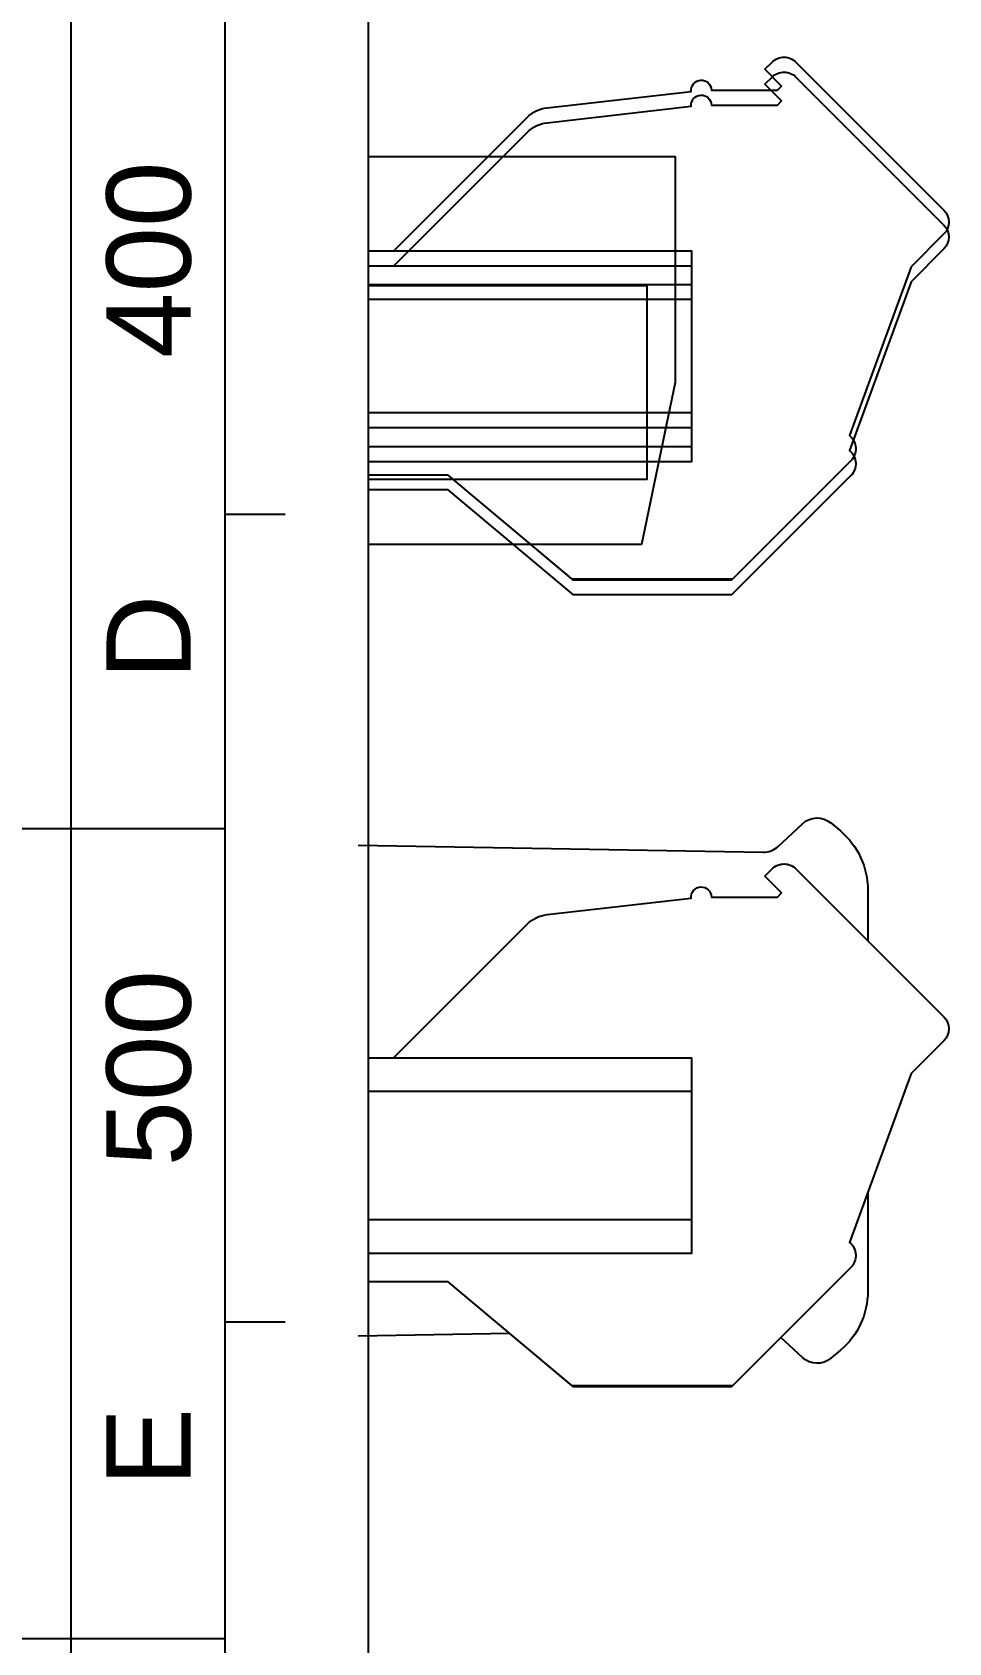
# Model space of a CAD drawing. Extents: x 0.3 to 23.7, y 0.2 to 17.5.
# Drawn here: x 14.157 to 15.226, y 3.17 to 5.048 of the extents above; entities that cross this region are included whole.
import ezdxf

# ---------------------------------------------------------------- set-up
doc = ezdxf.new("R2010")
doc.units = 0
doc.header["$MEASUREMENT"] = 0
for name, color, linetype in [('3_02__91___10__RTD_-_TC', 7, 'CONTINUOUS'), ('3_03__9X___10__RTD', 7, 'CONTINUOUS'), ('3_04__C-___4__DI_-__3__DO_', 7, 'CONTINUOUS'), ('3_05__2X___8__DO__STANDARD', 7, 'CONTINUOUS'), ('3_06__2A___8__DO__STANDARD', 7, 'CONTINUOUS'), ('3_07__2B___8__DO__STANDARD', 7, 'CONTINUOUS'), ('3_08__2C___8__DO__STANDARD', 7, 'CONTINUOUS'), ('3_09__3-___8__DI', 7, 'CONTINUOUS'), ('3_10__5-___8__AI', 7, 'CONTINUOUS'), ('3_11__6-___4__AI_-__4__AO_', 7, 'CONTINUOUS'), ('3_12__D-___14__DI', 7, 'CONTINUOUS'), ('4_02__71___3__AVI__300_VAC', 7, 'CONTINUOUS'), ('4_03__74___3__ACI_-__3__AV', 7, 'CONTINUOUS'), ('4_04__C-___4__DI_-__3__DO_', 7, 'CONTINUOUS'), ('4_05__2X___8__DO__STANDARD', 7, 'CONTINUOUS'), ('4_06__2A___8__DO__STANDARD', 7, 'CONTINUOUS'), ('4_07__2B___8__DO__STANDARD', 7, 'CONTINUOUS'), ('4_08__2C___8__DO__STANDARD', 7, 'CONTINUOUS'), ('4_09__3-___8__DI', 7, 'CONTINUOUS'), ('4_10__5-___8__AI', 7, 'CONTINUOUS'), ('4_11__6-___4__AI_-__4__AO_', 7, 'CONTINUOUS'), ('4_12__D-___14__DI', 7, 'CONTINUOUS'), ('7_00_____DWG', 7, 'CONTINUOUS')]:
    doc.layers.add(name, color=color, linetype=linetype)
doc.styles.add('ARIAL', font='arial.ttf')

msp = doc.modelspace()

# ---------------------------------------------------------------- linework, layer by layer
at = {"layer": '3_02__91___10__RTD_-_TC'}
for points in [[(14.5491, 4.9035), (14.9073, 4.9035), (14.9073, 4.6397), (14.868, 4.4507), (14.5491, 4.4507)], [(14.5491, 4.7529), (14.8739, 4.7529), (14.8739, 4.5265), (14.5491, 4.5265)]]:
    msp.add_lwpolyline(points, dxfattribs=at)
at = {"layer": '3_03__9X___10__RTD'}
for points in [[(14.5491, 4.9035), (14.9073, 4.9035), (14.9073, 4.6397), (14.868, 4.4507), (14.5491, 4.4507)], [(14.5491, 4.7529), (14.8739, 4.7529), (14.8739, 4.5265), (14.5491, 4.5265)]]:
    msp.add_lwpolyline(points, dxfattribs=at)
at = {"layer": '3_04__C-___4__DI_-__3__DO_'}
msp.add_lwpolyline([(14.5789, 4.7934), (14.7344, 4.9489, -0.169592), (14.7577, 4.9602), (14.9259, 4.9793, -0.43094), (14.937, 4.9924, -0.430927), (14.9494, 4.9807), (15.0264, 4.9807), (15.0313, 4.9856), (15.0119, 5.0051), (15.0202, 5.0134, -0.414223), (15.0481, 5.0134), (15.2207, 4.8408, -0.414213), (15.2207, 4.813), (15.1824, 4.7747), (15.1107, 4.5778, -0.440578), (15.1121, 4.5485), (14.9729, 4.4093), (14.7884, 4.4093), (14.6424, 4.5318), (14.5491, 4.5318)], format="xyb", dxfattribs=at)
for points in [[(14.5491, 4.7932), (14.9262, 4.7932), (14.9262, 4.5648), (14.5491, 4.5648)], [(14.9262, 4.7538), (14.5491, 4.7538)], [(14.9262, 4.6042), (14.5491, 4.6042)]]:
    msp.add_lwpolyline(points, dxfattribs=at)
at = {"layer": '3_05__2X___8__DO__STANDARD'}
msp.add_lwpolyline([(14.5789, 4.7934), (14.7344, 4.9489, -0.169592), (14.7577, 4.9602), (14.9259, 4.9793, -0.43094), (14.937, 4.9924, -0.430927), (14.9494, 4.9807), (15.0264, 4.9807), (15.0313, 4.9856), (15.0119, 5.0051), (15.0202, 5.0134, -0.414223), (15.0481, 5.0134), (15.2207, 4.8408, -0.414213), (15.2207, 4.813), (15.1824, 4.7747), (15.1107, 4.5778, -0.440578), (15.1121, 4.5485), (14.9729, 4.4093), (14.7884, 4.4093), (14.6424, 4.5318), (14.5491, 4.5318)], format="xyb", dxfattribs=at)
for points in [[(14.5491, 4.7932), (14.9262, 4.7932), (14.9262, 4.5648), (14.5491, 4.5648)], [(14.9262, 4.7538), (14.5491, 4.7538)], [(14.9262, 4.6042), (14.5491, 4.6042)]]:
    msp.add_lwpolyline(points, dxfattribs=at)
at = {"layer": '3_06__2A___8__DO__STANDARD'}
msp.add_lwpolyline([(14.5789, 4.7934), (14.7344, 4.9489, -0.169592), (14.7577, 4.9602), (14.9259, 4.9793, -0.43094), (14.937, 4.9924, -0.430927), (14.9494, 4.9807), (15.0264, 4.9807), (15.0313, 4.9856), (15.0119, 5.0051), (15.0202, 5.0134, -0.414223), (15.0481, 5.0134), (15.2207, 4.8408, -0.414213), (15.2207, 4.813), (15.1824, 4.7747), (15.1107, 4.5778, -0.440578), (15.1121, 4.5485), (14.9729, 4.4093), (14.7884, 4.4093), (14.6424, 4.5318), (14.5491, 4.5318)], format="xyb", dxfattribs=at)
for points in [[(14.5491, 4.7932), (14.9262, 4.7932), (14.9262, 4.5648), (14.5491, 4.5648)], [(14.9262, 4.7538), (14.5491, 4.7538)], [(14.9262, 4.6042), (14.5491, 4.6042)]]:
    msp.add_lwpolyline(points, dxfattribs=at)
at = {"layer": '3_07__2B___8__DO__STANDARD'}
msp.add_lwpolyline([(14.5789, 4.7934), (14.7344, 4.9489, -0.169592), (14.7577, 4.9602), (14.9259, 4.9793, -0.43094), (14.937, 4.9924, -0.430927), (14.9494, 4.9807), (15.0264, 4.9807), (15.0313, 4.9856), (15.0119, 5.0051), (15.0202, 5.0134, -0.414223), (15.0481, 5.0134), (15.2207, 4.8408, -0.414213), (15.2207, 4.813), (15.1824, 4.7747), (15.1107, 4.5778, -0.440578), (15.1121, 4.5485), (14.9729, 4.4093), (14.7884, 4.4093), (14.6424, 4.5318), (14.5491, 4.5318)], format="xyb", dxfattribs=at)
for points in [[(14.5491, 4.7932), (14.9262, 4.7932), (14.9262, 4.5648), (14.5491, 4.5648)], [(14.9262, 4.7538), (14.5491, 4.7538)], [(14.9262, 4.6042), (14.5491, 4.6042)]]:
    msp.add_lwpolyline(points, dxfattribs=at)
at = {"layer": '3_08__2C___8__DO__STANDARD'}
msp.add_lwpolyline([(14.5789, 4.7934), (14.7344, 4.9489, -0.169592), (14.7577, 4.9602), (14.9259, 4.9793, -0.43094), (14.937, 4.9924, -0.430927), (14.9494, 4.9807), (15.0264, 4.9807), (15.0313, 4.9856), (15.0119, 5.0051), (15.0202, 5.0134, -0.414223), (15.0481, 5.0134), (15.2207, 4.8408, -0.414213), (15.2207, 4.813), (15.1824, 4.7747), (15.1107, 4.5778, -0.440578), (15.1121, 4.5485), (14.9729, 4.4093), (14.7884, 4.4093), (14.6424, 4.5318), (14.5491, 4.5318)], format="xyb", dxfattribs=at)
for points in [[(14.5491, 4.7932), (14.9262, 4.7932), (14.9262, 4.5648), (14.5491, 4.5648)], [(14.9262, 4.7538), (14.5491, 4.7538)], [(14.9262, 4.6042), (14.5491, 4.6042)]]:
    msp.add_lwpolyline(points, dxfattribs=at)
at = {"layer": '3_09__3-___8__DI'}
msp.add_lwpolyline([(14.5789, 4.7934), (14.7344, 4.9489, -0.169592), (14.7577, 4.9602), (14.9259, 4.9793, -0.43094), (14.937, 4.9924, -0.430927), (14.9494, 4.9807), (15.0264, 4.9807), (15.0313, 4.9856), (15.0119, 5.0051), (15.0202, 5.0134, -0.414223), (15.0481, 5.0134), (15.2207, 4.8408, -0.414213), (15.2207, 4.813), (15.1824, 4.7747), (15.1107, 4.5778, -0.440578), (15.1121, 4.5485), (14.9729, 4.4093), (14.7884, 4.4093), (14.6424, 4.5318), (14.5491, 4.5318)], format="xyb", dxfattribs=at)
for points in [[(14.5491, 4.7932), (14.9262, 4.7932), (14.9262, 4.5648), (14.5491, 4.5648)], [(14.9262, 4.7538), (14.5491, 4.7538)], [(14.9262, 4.6042), (14.5491, 4.6042)]]:
    msp.add_lwpolyline(points, dxfattribs=at)
at = {"layer": '3_10__5-___8__AI'}
msp.add_lwpolyline([(14.5789, 4.776), (14.7344, 4.9315, -0.169592), (14.7577, 4.9427), (14.9259, 4.9619, -0.43094), (14.937, 4.975, -0.430927), (14.9494, 4.9632), (15.0264, 4.9632), (15.0313, 4.9682), (15.0119, 4.9877), (15.0202, 4.996, -0.414223), (15.0481, 4.996), (15.2207, 4.8234, -0.414213), (15.2207, 4.7956), (15.1824, 4.7573), (15.1107, 4.5603, -0.440578), (15.1121, 4.5311), (14.9729, 4.3919), (14.7884, 4.3919), (14.6424, 4.5144), (14.5491, 4.5144)], format="xyb", dxfattribs=at)
for points in [[(14.5491, 4.7757), (14.9262, 4.7757), (14.9262, 4.5474), (14.5491, 4.5474)], [(14.9262, 4.7364), (14.5491, 4.7364)], [(14.9262, 4.5867), (14.5491, 4.5867)]]:
    msp.add_lwpolyline(points, dxfattribs=at)
at = {"layer": '3_11__6-___4__AI_-__4__AO_'}
msp.add_lwpolyline([(14.5789, 4.776), (14.7344, 4.9315, -0.169592), (14.7577, 4.9427), (14.9259, 4.9619, -0.43094), (14.937, 4.975, -0.430927), (14.9494, 4.9632), (15.0264, 4.9632), (15.0313, 4.9682), (15.0119, 4.9877), (15.0202, 4.996, -0.414223), (15.0481, 4.996), (15.2207, 4.8234, -0.414213), (15.2207, 4.7956), (15.1824, 4.7573), (15.1107, 4.5603, -0.440578), (15.1121, 4.5311), (14.9729, 4.3919), (14.7884, 4.3919), (14.6424, 4.5144), (14.5491, 4.5144)], format="xyb", dxfattribs=at)
for points in [[(14.5491, 4.7757), (14.9262, 4.7757), (14.9262, 4.5474), (14.5491, 4.5474)], [(14.9262, 4.7364), (14.5491, 4.7364)], [(14.9262, 4.5867), (14.5491, 4.5867)]]:
    msp.add_lwpolyline(points, dxfattribs=at)
at = {"layer": '3_12__D-___14__DI'}
msp.add_lwpolyline([(14.5789, 4.7934), (14.7344, 4.9489, -0.169586), (14.7577, 4.9602), (14.9259, 4.9793, -0.430941), (14.937, 4.9924, -0.430926), (14.9494, 4.9807), (15.0264, 4.9807), (15.0313, 4.9856), (15.0119, 5.0051), (15.0202, 5.0134, -0.414218), (15.0481, 5.0134), (15.2207, 4.8408, -0.414213), (15.2207, 4.813), (15.1824, 4.7747), (15.1107, 4.5778, -0.440578), (15.1121, 4.5485), (14.974, 4.4105), (14.787, 4.4105), (14.6424, 4.5318), (14.5491, 4.5318)], format="xyb", dxfattribs=at)
for points in [[(14.5491, 4.7932), (14.9262, 4.7932), (14.9262, 4.5648), (14.5491, 4.5648)], [(14.9262, 4.7538), (14.5491, 4.7538)], [(14.9262, 4.6042), (14.5491, 4.6042)]]:
    msp.add_lwpolyline(points, dxfattribs=at)
at = {"layer": '4_02__71___3__AVI__300_VAC'}
msp.add_lwpolyline([(14.5789, 3.8524), (14.7344, 4.0079, -0.169592), (14.7577, 4.0191), (14.9259, 4.0383, -0.43094), (14.937, 4.0514, -0.430927), (14.9494, 4.0396), (15.0264, 4.0396), (15.0313, 4.0446), (15.0119, 4.0641), (15.0202, 4.0724, -0.414223), (15.0481, 4.0724), (15.2207, 3.8998, -0.414213), (15.2207, 3.872), (15.1824, 3.8337), (15.1107, 3.6368, -0.440578), (15.1121, 3.6075), (14.9729, 3.4683), (14.7884, 3.4683), (14.6424, 3.5908), (14.5491, 3.5908)], format="xyb", dxfattribs=at)
for points in [[(14.5491, 3.8521), (14.9262, 3.8521), (14.9262, 3.6238), (14.5491, 3.6238)], [(14.9262, 3.8128), (14.5491, 3.8128)], [(14.9262, 3.6632), (14.5491, 3.6632)]]:
    msp.add_lwpolyline(points, dxfattribs=at)
at = {"layer": '4_03__74___3__ACI_-__3__AV'}
for points in [[(14.5374, 4.1001), (15.0098, 4.0918, 0.19478), (15.0273, 4.0986), (15.0557, 4.1251, -0.380004), (15.0888, 4.126), (15.0999, 4.1167, -0.221055), (15.1319, 4.0479), (15.1319, 4.0479), (15.1319, 3.9886)], [(14.5789, 3.8524), (14.7344, 4.0079, -0.169592), (14.7577, 4.0191), (14.9259, 4.0383, -0.43094), (14.937, 4.0514, -0.430927), (14.9494, 4.0396), (15.0264, 4.0396), (15.0313, 4.0446), (15.0119, 4.0641), (15.0202, 4.0724, -0.414223), (15.0481, 4.0724), (15.2207, 3.8998, -0.414213), (15.2207, 3.872), (15.1824, 3.8337), (15.1107, 3.6368, -0.440578), (15.1121, 3.6075), (14.9729, 3.4683), (14.7884, 3.4683), (14.6424, 3.5908), (14.5491, 3.5908)], [(15.1319, 3.695), (15.1319, 3.5797, -0.221055), (15.0999, 3.5109), (15.0888, 3.5016, -0.380004), (15.0557, 3.5025), (15.0305, 3.526)]]:
    msp.add_lwpolyline(points, format="xyb", dxfattribs=at)
for points in [[(14.5491, 3.8521), (14.9262, 3.8521), (14.9262, 3.6238), (14.5491, 3.6238)], [(14.9262, 3.8128), (14.5491, 3.8128)], [(14.9262, 3.6632), (14.5491, 3.6632)], [(14.7142, 3.5306), (14.5374, 3.5275)]]:
    msp.add_lwpolyline(points, dxfattribs=at)
at = {"layer": '4_04__C-___4__DI_-__3__DO_'}
msp.add_lwpolyline([(14.5789, 3.8524), (14.7344, 4.0079, -0.169592), (14.7577, 4.0191), (14.9259, 4.0383, -0.43094), (14.937, 4.0514, -0.430927), (14.9494, 4.0396), (15.0264, 4.0396), (15.0313, 4.0446), (15.0119, 4.0641), (15.0202, 4.0724, -0.414223), (15.0481, 4.0724), (15.2207, 3.8998, -0.414213), (15.2207, 3.872), (15.1824, 3.8337), (15.1107, 3.6368, -0.440578), (15.1121, 3.6075), (14.9729, 3.4683), (14.7884, 3.4683), (14.6424, 3.5908), (14.5491, 3.5908)], format="xyb", dxfattribs=at)
for points in [[(14.5491, 3.8521), (14.9262, 3.8521), (14.9262, 3.6238), (14.5491, 3.6238)], [(14.9262, 3.8128), (14.5491, 3.8128)], [(14.9262, 3.6632), (14.5491, 3.6632)]]:
    msp.add_lwpolyline(points, dxfattribs=at)
at = {"layer": '4_05__2X___8__DO__STANDARD'}
msp.add_lwpolyline([(14.5789, 3.8524), (14.7344, 4.0079, -0.169592), (14.7577, 4.0191), (14.9259, 4.0383, -0.43094), (14.937, 4.0514, -0.430927), (14.9494, 4.0396), (15.0264, 4.0396), (15.0313, 4.0446), (15.0119, 4.0641), (15.0202, 4.0724, -0.414223), (15.0481, 4.0724), (15.2207, 3.8998, -0.414213), (15.2207, 3.872), (15.1824, 3.8337), (15.1107, 3.6368, -0.440578), (15.1121, 3.6075), (14.9729, 3.4683), (14.7884, 3.4683), (14.6424, 3.5908), (14.5491, 3.5908)], format="xyb", dxfattribs=at)
for points in [[(14.5491, 3.8521), (14.9262, 3.8521), (14.9262, 3.6238), (14.5491, 3.6238)], [(14.9262, 3.8128), (14.5491, 3.8128)], [(14.9262, 3.6632), (14.5491, 3.6632)]]:
    msp.add_lwpolyline(points, dxfattribs=at)
at = {"layer": '4_06__2A___8__DO__STANDARD'}
msp.add_lwpolyline([(14.5789, 3.8524), (14.7344, 4.0079, -0.169592), (14.7577, 4.0191), (14.9259, 4.0383, -0.43094), (14.937, 4.0514, -0.430927), (14.9494, 4.0396), (15.0264, 4.0396), (15.0313, 4.0446), (15.0119, 4.0641), (15.0202, 4.0724, -0.414223), (15.0481, 4.0724), (15.2207, 3.8998, -0.414213), (15.2207, 3.872), (15.1824, 3.8337), (15.1107, 3.6368, -0.440578), (15.1121, 3.6075), (14.9729, 3.4683), (14.7884, 3.4683), (14.6424, 3.5908), (14.5491, 3.5908)], format="xyb", dxfattribs=at)
for points in [[(14.5491, 3.8521), (14.9262, 3.8521), (14.9262, 3.6238), (14.5491, 3.6238)], [(14.9262, 3.8128), (14.5491, 3.8128)], [(14.9262, 3.6632), (14.5491, 3.6632)]]:
    msp.add_lwpolyline(points, dxfattribs=at)
at = {"layer": '4_07__2B___8__DO__STANDARD'}
msp.add_lwpolyline([(14.5789, 3.8524), (14.7344, 4.0079, -0.169592), (14.7577, 4.0191), (14.9259, 4.0383, -0.43094), (14.937, 4.0514, -0.430927), (14.9494, 4.0396), (15.0264, 4.0396), (15.0313, 4.0446), (15.0119, 4.0641), (15.0202, 4.0724, -0.414223), (15.0481, 4.0724), (15.2207, 3.8998, -0.414213), (15.2207, 3.872), (15.1824, 3.8337), (15.1107, 3.6368, -0.440578), (15.1121, 3.6075), (14.9729, 3.4683), (14.7884, 3.4683), (14.6424, 3.5908), (14.5491, 3.5908)], format="xyb", dxfattribs=at)
for points in [[(14.5491, 3.8521), (14.9262, 3.8521), (14.9262, 3.6238), (14.5491, 3.6238)], [(14.9262, 3.8128), (14.5491, 3.8128)], [(14.9262, 3.6632), (14.5491, 3.6632)]]:
    msp.add_lwpolyline(points, dxfattribs=at)
at = {"layer": '4_08__2C___8__DO__STANDARD'}
msp.add_lwpolyline([(14.5789, 3.8524), (14.7344, 4.0079, -0.169592), (14.7577, 4.0191), (14.9259, 4.0383, -0.43094), (14.937, 4.0514, -0.430927), (14.9494, 4.0396), (15.0264, 4.0396), (15.0313, 4.0446), (15.0119, 4.0641), (15.0202, 4.0724, -0.414223), (15.0481, 4.0724), (15.2207, 3.8998, -0.414213), (15.2207, 3.872), (15.1824, 3.8337), (15.1107, 3.6368, -0.440578), (15.1121, 3.6075), (14.9729, 3.4683), (14.7884, 3.4683), (14.6424, 3.5908), (14.5491, 3.5908)], format="xyb", dxfattribs=at)
for points in [[(14.5491, 3.8521), (14.9262, 3.8521), (14.9262, 3.6238), (14.5491, 3.6238)], [(14.9262, 3.8128), (14.5491, 3.8128)], [(14.9262, 3.6632), (14.5491, 3.6632)]]:
    msp.add_lwpolyline(points, dxfattribs=at)
at = {"layer": '4_09__3-___8__DI'}
msp.add_lwpolyline([(14.5789, 3.8524), (14.7344, 4.0079, -0.169592), (14.7577, 4.0191), (14.9259, 4.0383, -0.43094), (14.937, 4.0514, -0.430927), (14.9494, 4.0396), (15.0264, 4.0396), (15.0313, 4.0446), (15.0119, 4.0641), (15.0202, 4.0724, -0.414223), (15.0481, 4.0724), (15.2207, 3.8998, -0.414213), (15.2207, 3.872), (15.1824, 3.8337), (15.1107, 3.6368, -0.440578), (15.1121, 3.6075), (14.9729, 3.4683), (14.7884, 3.4683), (14.6424, 3.5908), (14.5491, 3.5908)], format="xyb", dxfattribs=at)
for points in [[(14.5491, 3.8521), (14.9262, 3.8521), (14.9262, 3.6238), (14.5491, 3.6238)], [(14.9262, 3.8128), (14.5491, 3.8128)], [(14.9262, 3.6632), (14.5491, 3.6632)]]:
    msp.add_lwpolyline(points, dxfattribs=at)
at = {"layer": '4_10__5-___8__AI'}
msp.add_lwpolyline([(14.5789, 3.8524), (14.7344, 4.0079, -0.169592), (14.7577, 4.0191), (14.9259, 4.0383, -0.43094), (14.937, 4.0514, -0.430927), (14.9494, 4.0396), (15.0264, 4.0396), (15.0313, 4.0446), (15.0119, 4.0641), (15.0202, 4.0724, -0.414223), (15.0481, 4.0724), (15.2207, 3.8998, -0.414213), (15.2207, 3.872), (15.1824, 3.8337), (15.1107, 3.6368, -0.440578), (15.1121, 3.6075), (14.9729, 3.4683), (14.7884, 3.4683), (14.6424, 3.5908), (14.5491, 3.5908)], format="xyb", dxfattribs=at)
for points in [[(14.5491, 3.8521), (14.9262, 3.8521), (14.9262, 3.6238), (14.5491, 3.6238)], [(14.9262, 3.8128), (14.5491, 3.8128)], [(14.9262, 3.6632), (14.5491, 3.6632)]]:
    msp.add_lwpolyline(points, dxfattribs=at)
at = {"layer": '4_11__6-___4__AI_-__4__AO_'}
msp.add_lwpolyline([(14.5789, 3.8524), (14.7344, 4.0079, -0.169592), (14.7577, 4.0191), (14.9259, 4.0383, -0.43094), (14.937, 4.0514, -0.430927), (14.9494, 4.0396), (15.0264, 4.0396), (15.0313, 4.0446), (15.0119, 4.0641), (15.0202, 4.0724, -0.414223), (15.0481, 4.0724), (15.2207, 3.8998, -0.414213), (15.2207, 3.872), (15.1824, 3.8337), (15.1107, 3.6368, -0.440578), (15.1121, 3.6075), (14.9729, 3.4683), (14.7884, 3.4683), (14.6424, 3.5908), (14.5491, 3.5908)], format="xyb", dxfattribs=at)
for points in [[(14.5491, 3.8521), (14.9262, 3.8521), (14.9262, 3.6238), (14.5491, 3.6238)], [(14.9262, 3.8128), (14.5491, 3.8128)], [(14.9262, 3.6632), (14.5491, 3.6632)]]:
    msp.add_lwpolyline(points, dxfattribs=at)
at = {"layer": '4_12__D-___14__DI'}
msp.add_lwpolyline([(14.5789, 3.8524), (14.7344, 4.0079, -0.169586), (14.7577, 4.0191), (14.9259, 4.0383, -0.430941), (14.937, 4.0514, -0.430926), (14.9494, 4.0396), (15.0264, 4.0396), (15.0313, 4.0446), (15.0119, 4.0641), (15.0202, 4.0724, -0.414218), (15.0481, 4.0724), (15.2207, 3.8998, -0.414213), (15.2207, 3.872), (15.1824, 3.8337), (15.1107, 3.6368, -0.440578), (15.1121, 3.6075), (14.974, 3.4695), (14.787, 3.4695), (14.6424, 3.5908), (14.5491, 3.5908)], format="xyb", dxfattribs=at)
for points in [[(14.5491, 3.8521), (14.9262, 3.8521), (14.9262, 3.6238), (14.5491, 3.6238)], [(14.9262, 3.8128), (14.5491, 3.8128)], [(14.9262, 3.6632), (14.5491, 3.6632)]]:
    msp.add_lwpolyline(points, dxfattribs=at)
at = {"layer": '7_00_____DWG'}
for points in [[(9.5988, 8.8524), (14.5491, 8.8524), (14.5491, 1.5689), (9.5988, 1.5689)], [(14.202, 8.3481), (14.202, 2.0231)], [(14.4519, 4.4859), (14.3818, 4.4859)], [(10.5119, 4.1197), (14.3818, 4.1197)], [(14.4519, 3.5436), (14.3818, 3.5436)], [(10.5118, 3.1747), (14.3818, 3.1747)]]:
    msp.add_lwpolyline(points, dxfattribs=at)
msp.add_lwpolyline([(10.5919, 8.348), (14.3018, 8.348, -0.414213), (14.3818, 8.268), (14.3818, 2.1031, -0.414212), (14.3018, 2.0231), (10.5919, 2.0231, -0.414211), (10.5119, 2.1031), (10.5119, 8.268, -0.414219)], format="xyb", close=True, dxfattribs=at)

# ---------------------------------------------------------------- texts
at = {"layer": '7_00_____DWG', "style": 'ARIAL'}
for s, height, p in [('400', 0.09833, (14.3418, 4.6684)), ('D', 0.0983, (14.3418, 4.2931)), ('500', 0.09833, (14.3418, 3.7253)), ('E', 0.0983, (14.3418, 3.3521))]:
    msp.add_text(s, height=height, rotation=90, dxfattribs=at).set_placement(p)

doc.saveas('drawing.dxf')
